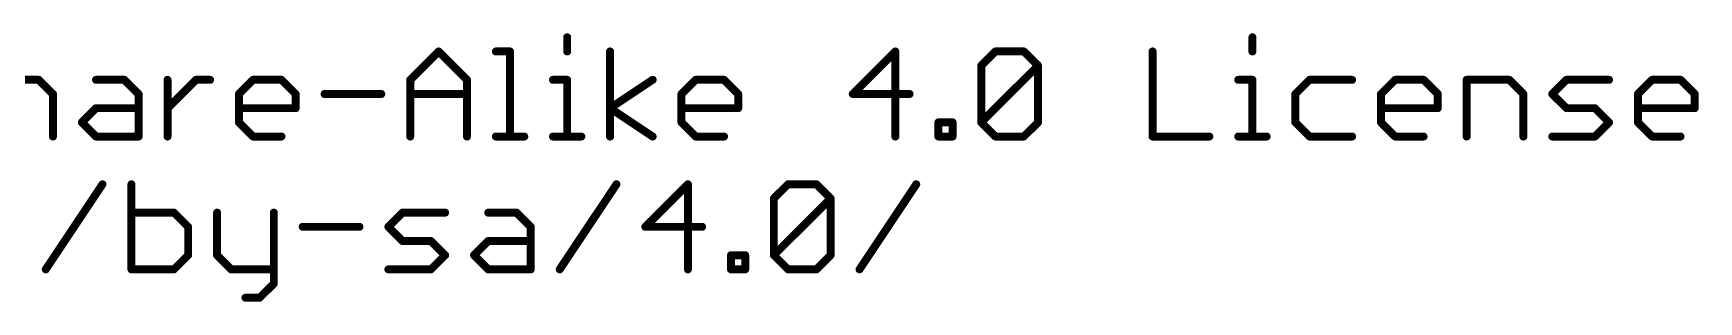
# Model space of a CAD drawing. Extents: x -32 to 75, y -23 to 37.
# Drawn here: x 43.53 to 75.36, y -18.32 to -13.19 of the extents above; entities that cross this region are included whole.
import ezdxf

# ---------------------------------------------------------------- set-up
doc = ezdxf.new("R2010")
doc.units = 0
doc.layers.add('51', color=53, linetype='CONTINUOUS')

msp = doc.modelspace()

# ---------------------------------------------------------------- linework, layer by layer
at = {"layer": '51', "const_width": 0.1524}
for points in [[(53.7295, -13.2656), (53.7295, -13.5368)], [(66.8267, -13.2656), (66.8267, -13.5368)], [(50.7297, -14.0791), (51.2721, -13.5368)], [(51.2721, -13.5368), (51.8144, -14.0791)], [(52.3669, -13.5368), (52.638, -13.5368)], [(52.638, -13.5368), (52.638, -15.1638)], [(54.5498, -15.1638), (54.5498, -13.5368)], [(60.0019, -13.5368), (59.1884, -14.3503)], [(60.0019, -15.1638), (60.0019, -13.5368)], [(61.6441, -13.808), (61.9153, -13.5368)], [(61.9153, -13.5368), (62.4576, -13.5368)], [(62.4576, -13.5368), (62.7288, -13.808)], [(64.9184, -13.5368), (64.9184, -15.1638)], [(43.088, -14.0791), (43.6303, -14.0791)], [(43.6303, -14.0791), (43.9015, -14.3503)], [(44.7251, -14.0791), (45.2675, -14.0791)], [(45.2675, -14.0791), (45.5386, -14.3503)], [(46.0911, -15.1638), (46.0911, -14.0791)], [(46.0911, -14.6215), (46.6335, -14.0791)], [(46.6335, -14.0791), (46.9046, -14.0791)], [(47.4554, -14.3503), (47.7266, -14.0791)], [(47.7266, -14.0791), (48.2689, -14.0791)], [(48.2689, -14.0791), (48.5401, -14.3503)], [(50.7297, -15.1638), (50.7297, -14.0791)], [(51.8144, -14.0791), (51.8144, -15.1638)], [(53.4583, -14.0791), (53.7295, -14.0791)], [(53.7295, -14.0791), (53.7295, -15.1638)], [(54.5498, -14.6215), (55.3633, -14.0791)], [(55.9141, -14.3503), (56.1852, -14.0791)], [(56.1852, -14.0791), (56.7276, -14.0791)], [(56.7276, -14.0791), (56.9987, -14.3503)], [(61.6441, -14.8926), (61.6441, -13.808)], [(61.6441, -14.8926), (62.7288, -13.808)], [(62.7288, -13.808), (62.7288, -14.8926)], [(66.5556, -14.0791), (66.8267, -14.0791)], [(66.8267, -14.0791), (66.8267, -15.1638)], [(67.9182, -14.0791), (67.647, -14.3503)], [(68.7317, -14.0791), (67.9182, -14.0791)], [(69.2842, -14.3503), (69.5553, -14.0791)], [(69.5553, -14.0791), (70.0977, -14.0791)], [(70.0977, -14.0791), (70.3688, -14.3503)], [(70.9213, -15.1638), (70.9213, -14.0791)], [(70.9213, -14.0791), (71.7348, -14.0791)], [(71.7348, -14.0791), (72.006, -14.3503)], [(72.5585, -14.3503), (72.8296, -14.0791)], [(72.8296, -14.0791), (73.6431, -14.0791)], [(74.1956, -14.3503), (74.4668, -14.0791)], [(74.4668, -14.0791), (75.0091, -14.0791)], [(75.0091, -14.0791), (75.2803, -14.3503)], [(43.9015, -14.3503), (43.9015, -15.1638)], [(45.5386, -14.3503), (45.5386, -15.1638)], [(47.4554, -14.8926), (47.4554, -14.3503)], [(48.5401, -14.3503), (48.5401, -14.6215)], [(49.0926, -14.3503), (50.1772, -14.3503)], [(50.7297, -14.3503), (51.8144, -14.3503)], [(55.9141, -14.8926), (55.9141, -14.3503)], [(56.9987, -14.3503), (56.9987, -14.6215)], [(59.1884, -14.3503), (60.273, -14.3503)], [(67.647, -14.3503), (67.647, -14.8926)], [(69.2842, -14.8926), (69.2842, -14.3503)], [(70.3688, -14.3503), (70.3688, -14.6215)], [(72.006, -14.3503), (72.006, -15.1638)], [(72.8296, -14.6215), (72.5585, -14.3503)], [(74.1956, -14.8926), (74.1956, -14.3503)], [(75.2803, -14.3503), (75.2803, -14.6215)], [(44.454, -14.8926), (44.7251, -14.6215)], [(44.7251, -14.6215), (45.5386, -14.6215)], [(48.5401, -14.6215), (47.4554, -14.6215)], [(55.3633, -15.1638), (54.5498, -14.6215)], [(56.9987, -14.6215), (55.9141, -14.6215)], [(70.3688, -14.6215), (69.2842, -14.6215)], [(73.372, -14.6215), (72.8296, -14.6215)], [(73.6431, -14.8926), (73.372, -14.6215)], [(75.2803, -14.6215), (74.1956, -14.6215)], [(44.7251, -15.1638), (44.454, -14.8926)], [(47.7266, -15.1638), (47.4554, -14.8926)], [(56.1852, -15.1638), (55.9141, -14.8926)], [(60.8255, -15.1638), (60.8255, -14.8926)], [(60.8255, -14.8926), (61.0967, -14.8926)], [(61.0967, -14.8926), (61.0967, -15.1638)], [(61.9153, -15.1638), (61.6441, -14.8926)], [(62.7288, -14.8926), (62.4576, -15.1638)], [(67.647, -14.8926), (67.9182, -15.1638)], [(69.5553, -15.1638), (69.2842, -14.8926)], [(73.372, -15.1638), (73.6431, -14.8926)], [(74.4668, -15.1638), (74.1956, -14.8926)], [(45.5386, -15.1638), (44.7251, -15.1638)], [(48.2689, -15.1638), (47.7266, -15.1638)], [(52.3669, -15.1638), (52.9092, -15.1638)], [(53.4583, -15.1638), (54.0007, -15.1638)], [(56.7276, -15.1638), (56.1852, -15.1638)], [(61.0967, -15.1638), (60.8255, -15.1638)], [(62.4576, -15.1638), (61.9153, -15.1638)], [(64.9184, -15.1638), (66.0031, -15.1638)], [(66.5556, -15.1638), (67.0979, -15.1638)], [(67.9182, -15.1638), (68.7317, -15.1638)], [(70.0977, -15.1638), (69.5553, -15.1638)], [(72.5585, -15.1638), (73.372, -15.1638)], [(75.0091, -15.1638), (74.4668, -15.1638)], [(43.7638, -17.7038), (44.8485, -16.0768)], [(45.401, -16.0768), (45.401, -17.7038)], [(53.5867, -17.7038), (54.6714, -16.0768)], [(56.0374, -16.0768), (55.2239, -16.8903)], [(56.0374, -17.7038), (56.0374, -16.0768)], [(57.6796, -16.348), (57.9508, -16.0768)], [(57.9508, -16.0768), (58.4931, -16.0768)], [(58.4931, -16.0768), (58.7643, -16.348)], [(59.3168, -17.7038), (60.4014, -16.0768)], [(46.2144, -16.6191), (45.401, -16.6191)], [(46.4856, -16.8903), (46.2144, -16.6191)], [(47.0381, -16.6191), (47.0381, -17.4326)], [(48.1228, -16.6191), (48.1228, -17.975)], [(50.3124, -16.8903), (50.5836, -16.6191)], [(50.5836, -16.6191), (51.3971, -16.6191)], [(52.2207, -16.6191), (52.7631, -16.6191)], [(52.7631, -16.6191), (53.0342, -16.8903)], [(57.6796, -17.4326), (57.6796, -16.348)], [(57.6796, -17.4326), (58.7643, -16.348)], [(58.7643, -16.348), (58.7643, -17.4326)], [(46.4856, -17.4326), (46.4856, -16.8903)], [(48.6753, -16.8903), (49.7599, -16.8903)], [(50.5836, -17.1615), (50.3124, -16.8903)], [(53.0342, -16.8903), (53.0342, -17.7038)], [(55.2239, -16.8903), (56.3085, -16.8903)], [(51.1259, -17.1615), (50.5836, -17.1615)], [(51.3971, -17.4326), (51.1259, -17.1615)], [(51.9496, -17.4326), (52.2207, -17.1615)], [(52.2207, -17.1615), (53.0342, -17.1615)], [(46.2144, -17.7038), (46.4856, -17.4326)], [(47.0381, -17.4326), (47.3093, -17.7038)], [(51.1259, -17.7038), (51.3971, -17.4326)], [(52.2207, -17.7038), (51.9496, -17.4326)], [(56.861, -17.7038), (56.861, -17.4326)], [(56.861, -17.4326), (57.1322, -17.4326)], [(57.1322, -17.4326), (57.1322, -17.7038)], [(57.9508, -17.7038), (57.6796, -17.4326)], [(58.7643, -17.4326), (58.4931, -17.7038)], [(45.401, -17.7038), (46.2144, -17.7038)], [(47.3093, -17.7038), (48.1228, -17.7038)], [(50.3124, -17.7038), (51.1259, -17.7038)], [(53.0342, -17.7038), (52.2207, -17.7038)], [(57.1322, -17.7038), (56.861, -17.7038)], [(58.4931, -17.7038), (57.9508, -17.7038)], [(48.1228, -17.975), (47.8516, -18.2461)], [(47.8516, -18.2461), (47.5804, -18.2461)]]:
    msp.add_lwpolyline(points, dxfattribs=at)
at = {"layer": '51', "const_width": 0.0762}
for points in [[(53.7676, -13.2656, 1), (53.6914, -13.2656)], [(66.8648, -13.2656, 1), (66.7886, -13.2656)], [(51.299, -13.5099, 1), (51.2451, -13.5638)], [(51.299, -13.5638, 1), (51.2451, -13.5099)], [(52.3669, -13.4987, 1), (52.3669, -13.5749)], [(52.6761, -13.5368, 1), (52.5999, -13.5368)], [(52.638, -13.5749, 1), (52.638, -13.4987)], [(53.6914, -13.5368, 1), (53.7676, -13.5368)], [(54.5879, -13.5368, 1), (54.5117, -13.5368)], [(60.04, -13.5368, 1), (59.9638, -13.5368)], [(60.0288, -13.5638, 1), (59.9749, -13.5099)], [(61.9153, -13.4987, 1), (61.9153, -13.5749)], [(61.9422, -13.5638, 1), (61.8883, -13.5099)], [(62.4845, -13.5099, 1), (62.4307, -13.5638)], [(62.4576, -13.5749, 1), (62.4576, -13.4987)], [(64.9565, -13.5368, 1), (64.8803, -13.5368)], [(66.7886, -13.5368, 1), (66.8648, -13.5368)], [(43.6572, -14.0522, 1), (43.6034, -14.1061)], [(43.6303, -14.1172, 1), (43.6303, -14.041)], [(44.7251, -14.041, 1), (44.7251, -14.1172)], [(45.2944, -14.0522, 1), (45.2405, -14.1061)], [(45.2675, -14.1172, 1), (45.2675, -14.041)], [(46.1292, -14.0791, 1), (46.053, -14.0791)], [(46.6335, -14.041, 1), (46.6335, -14.1172)], [(46.6604, -14.1061, 1), (46.6065, -14.0522)], [(46.9046, -14.1172, 1), (46.9046, -14.041)], [(47.7266, -14.041, 1), (47.7266, -14.1172)], [(47.7535, -14.1061, 1), (47.6996, -14.0522)], [(48.2959, -14.0522, 1), (48.242, -14.1061)], [(48.2689, -14.1172, 1), (48.2689, -14.041)], [(50.7678, -14.0791, 1), (50.6916, -14.0791)], [(51.8525, -14.0791, 1), (51.7763, -14.0791)], [(53.4583, -14.041, 1), (53.4583, -14.1172)], [(53.7676, -14.0791, 1), (53.6914, -14.0791)], [(53.7295, -14.1172, 1), (53.7295, -14.041)], [(55.3844, -14.1108, 1), (55.3421, -14.0474)], [(56.1852, -14.041, 1), (56.1852, -14.1172)], [(56.2122, -14.1061, 1), (56.1583, -14.0522)], [(56.7545, -14.0522, 1), (56.7006, -14.1061)], [(56.7276, -14.1172, 1), (56.7276, -14.041)], [(61.6822, -13.808, 1), (61.606, -13.808)], [(61.6172, -13.781, 1), (61.671, -13.8349)], [(62.7669, -13.808, 1), (62.6907, -13.808)], [(62.7557, -13.8349, 1), (62.7018, -13.781)], [(62.7018, -13.8349, 1), (62.7557, -13.781)], [(66.5556, -14.041, 1), (66.5556, -14.1172)], [(66.8648, -14.0791, 1), (66.7886, -14.0791)], [(66.8267, -14.1172, 1), (66.8267, -14.041)], [(67.9182, -14.041, 1), (67.9182, -14.1172)], [(67.9451, -14.1061, 1), (67.8912, -14.0522)], [(68.7317, -14.1172, 1), (68.7317, -14.041)], [(69.5553, -14.041, 1), (69.5553, -14.1172)], [(69.5823, -14.1061, 1), (69.5284, -14.0522)], [(70.1246, -14.0522, 1), (70.0707, -14.1061)], [(70.0977, -14.1172, 1), (70.0977, -14.041)], [(70.9594, -14.0791, 1), (70.8832, -14.0791)], [(70.9213, -14.041, 1), (70.9213, -14.1172)], [(71.7618, -14.0522, 1), (71.7079, -14.1061)], [(71.7348, -14.1172, 1), (71.7348, -14.041)], [(72.8296, -14.041, 1), (72.8296, -14.1172)], [(72.8566, -14.1061, 1), (72.8027, -14.0522)], [(73.6431, -14.1172, 1), (73.6431, -14.041)], [(74.4668, -14.041, 1), (74.4668, -14.1172)], [(74.4937, -14.1061, 1), (74.4399, -14.0522)], [(75.0361, -14.0522, 1), (74.9822, -14.1061)], [(75.0091, -14.1172, 1), (75.0091, -14.041)], [(43.9396, -14.3503, 1), (43.8634, -14.3503)], [(43.8745, -14.3772, 1), (43.9284, -14.3234)], [(45.5767, -14.3503, 1), (45.5005, -14.3503)], [(45.5117, -14.3772, 1), (45.5656, -14.3234)], [(47.4935, -14.3503, 1), (47.4173, -14.3503)], [(47.4285, -14.3234, 1), (47.4824, -14.3772)], [(48.5782, -14.3503, 1), (48.502, -14.3503)], [(48.5131, -14.3772, 1), (48.567, -14.3234)], [(49.0926, -14.3122, 1), (49.0926, -14.3884)], [(50.1772, -14.3884, 1), (50.1772, -14.3122)], [(50.7028, -14.0522, 1), (50.7567, -14.1061)], [(50.7297, -14.3122, 1), (50.7297, -14.3884)], [(51.7874, -14.1061, 1), (51.8413, -14.0522)], [(51.8144, -14.3884, 1), (51.8144, -14.3122)], [(55.9522, -14.3503, 1), (55.876, -14.3503)], [(55.8871, -14.3234, 1), (55.941, -14.3772)], [(57.0368, -14.3503, 1), (56.9606, -14.3503)], [(56.9718, -14.3772, 1), (57.0257, -14.3234)], [(59.1884, -14.3122, 1), (59.1884, -14.3884)], [(59.1614, -14.3234, 1), (59.2153, -14.3772)], [(60.273, -14.3884, 1), (60.273, -14.3122)], [(67.6851, -14.3503, 1), (67.6089, -14.3503)], [(67.6201, -14.3234, 1), (67.674, -14.3772)], [(69.3223, -14.3503, 1), (69.2461, -14.3503)], [(69.2572, -14.3234, 1), (69.3111, -14.3772)], [(70.4069, -14.3503, 1), (70.3307, -14.3503)], [(70.3419, -14.3772, 1), (70.3958, -14.3234)], [(72.0441, -14.3503, 1), (71.9679, -14.3503)], [(71.979, -14.3772, 1), (72.0329, -14.3234)], [(72.5854, -14.3234, 1), (72.5315, -14.3772)], [(72.5315, -14.3234, 1), (72.5854, -14.3772)], [(74.2337, -14.3503, 1), (74.1575, -14.3503)], [(74.1687, -14.3234, 1), (74.2226, -14.3772)], [(75.3184, -14.3503, 1), (75.2422, -14.3503)], [(75.2534, -14.3772, 1), (75.3072, -14.3234)], [(44.7251, -14.5834, 1), (44.7251, -14.6596)], [(44.7521, -14.6484, 1), (44.6982, -14.5945)], [(45.5386, -14.6596, 1), (45.5386, -14.5834)], [(46.0642, -14.5945, 1), (46.1181, -14.6484)], [(47.4554, -14.5834, 1), (47.4554, -14.6596)], [(48.502, -14.6215, 1), (48.5782, -14.6215)], [(48.5401, -14.6596, 1), (48.5401, -14.5834)], [(54.5709, -14.5898, 1), (54.5286, -14.6532)], [(54.5286, -14.5898, 1), (54.5709, -14.6532)], [(55.9141, -14.5834, 1), (55.9141, -14.6596)], [(56.9606, -14.6215, 1), (57.0368, -14.6215)], [(56.9987, -14.6596, 1), (56.9987, -14.5834)], [(69.2842, -14.5834, 1), (69.2842, -14.6596)], [(70.3307, -14.6215, 1), (70.4069, -14.6215)], [(70.3688, -14.6596, 1), (70.3688, -14.5834)], [(72.8296, -14.5834, 1), (72.8296, -14.6596)], [(72.8027, -14.6484, 1), (72.8566, -14.5945)], [(73.3989, -14.5945, 1), (73.345, -14.6484)], [(73.372, -14.6596, 1), (73.372, -14.5834)], [(74.1956, -14.5834, 1), (74.1956, -14.6596)], [(75.2422, -14.6215, 1), (75.3184, -14.6215)], [(75.2803, -14.6596, 1), (75.2803, -14.5834)], [(44.4809, -14.8657, 1), (44.427, -14.9196)], [(44.427, -14.8657, 1), (44.4809, -14.9196)], [(47.4824, -14.8657, 1), (47.4285, -14.9196)], [(47.4173, -14.8926, 1), (47.4935, -14.8926)], [(55.941, -14.8657, 1), (55.8871, -14.9196)], [(55.876, -14.8926, 1), (55.9522, -14.8926)], [(60.8636, -14.8926, 1), (60.7874, -14.8926)], [(60.8255, -14.8545, 1), (60.8255, -14.9307)], [(61.1348, -14.8926, 1), (61.0586, -14.8926)], [(61.0967, -14.9307, 1), (61.0967, -14.8545)], [(61.671, -14.8657, 1), (61.6172, -14.9196)], [(61.6172, -14.8657, 1), (61.671, -14.9196)], [(61.606, -14.8926, 1), (61.6822, -14.8926)], [(62.6907, -14.8926, 1), (62.7669, -14.8926)], [(62.7557, -14.9196, 1), (62.7018, -14.8657)], [(67.674, -14.8657, 1), (67.6201, -14.9196)], [(67.6089, -14.8926, 1), (67.6851, -14.8926)], [(69.3111, -14.8657, 1), (69.2572, -14.9196)], [(69.2461, -14.8926, 1), (69.3223, -14.8926)], [(73.6701, -14.9196, 1), (73.6162, -14.8657)], [(73.6162, -14.9196, 1), (73.6701, -14.8657)], [(74.2226, -14.8657, 1), (74.1687, -14.9196)], [(74.1575, -14.8926, 1), (74.2337, -14.8926)], [(43.8634, -15.1638, 1), (43.9396, -15.1638)], [(44.7251, -15.1257, 1), (44.7251, -15.2019)], [(44.6982, -15.1907, 1), (44.7521, -15.1369)], [(45.5005, -15.1638, 1), (45.5767, -15.1638)], [(45.5386, -15.2019, 1), (45.5386, -15.1257)], [(46.053, -15.1638, 1), (46.1292, -15.1638)], [(47.7266, -15.1257, 1), (47.7266, -15.2019)], [(47.6996, -15.1907, 1), (47.7535, -15.1369)], [(48.2689, -15.2019, 1), (48.2689, -15.1257)], [(50.6916, -15.1638, 1), (50.7678, -15.1638)], [(51.7763, -15.1638, 1), (51.8525, -15.1638)], [(52.3669, -15.1257, 1), (52.3669, -15.2019)], [(52.5999, -15.1638, 1), (52.6761, -15.1638)], [(52.9092, -15.2019, 1), (52.9092, -15.1257)], [(53.4583, -15.1257, 1), (53.4583, -15.2019)], [(53.6914, -15.1638, 1), (53.7676, -15.1638)], [(54.0007, -15.2019, 1), (54.0007, -15.1257)], [(54.5117, -15.1638, 1), (54.5879, -15.1638)], [(55.3421, -15.1955, 1), (55.3844, -15.1321)], [(56.1852, -15.1257, 1), (56.1852, -15.2019)], [(56.1583, -15.1907, 1), (56.2122, -15.1369)], [(56.7276, -15.2019, 1), (56.7276, -15.1257)], [(59.9638, -15.1638, 1), (60.04, -15.1638)], [(60.8255, -15.1257, 1), (60.8255, -15.2019)], [(60.7874, -15.1638, 1), (60.8636, -15.1638)], [(61.0586, -15.1638, 1), (61.1348, -15.1638)], [(61.0967, -15.2019, 1), (61.0967, -15.1257)], [(61.9153, -15.1257, 1), (61.9153, -15.2019)], [(61.8883, -15.1907, 1), (61.9422, -15.1369)], [(62.4307, -15.1369, 1), (62.4845, -15.1907)], [(62.4576, -15.2019, 1), (62.4576, -15.1257)], [(64.9184, -15.1257, 1), (64.9184, -15.2019)], [(64.8803, -15.1638, 1), (64.9565, -15.1638)], [(66.0031, -15.2019, 1), (66.0031, -15.1257)], [(66.5556, -15.1257, 1), (66.5556, -15.2019)], [(66.7886, -15.1638, 1), (66.8648, -15.1638)], [(67.0979, -15.2019, 1), (67.0979, -15.1257)], [(67.9182, -15.1257, 1), (67.9182, -15.2019)], [(67.8912, -15.1907, 1), (67.9451, -15.1369)], [(68.7317, -15.2019, 1), (68.7317, -15.1257)], [(69.5553, -15.1257, 1), (69.5553, -15.2019)], [(69.5284, -15.1907, 1), (69.5823, -15.1369)], [(70.0977, -15.2019, 1), (70.0977, -15.1257)], [(70.8832, -15.1638, 1), (70.9594, -15.1638)], [(71.9679, -15.1638, 1), (72.0441, -15.1638)], [(72.5585, -15.1257, 1), (72.5585, -15.2019)], [(73.345, -15.1369, 1), (73.3989, -15.1907)], [(73.372, -15.2019, 1), (73.372, -15.1257)], [(74.4668, -15.1257, 1), (74.4668, -15.2019)], [(74.4399, -15.1907, 1), (74.4937, -15.1369)], [(75.0091, -15.2019, 1), (75.0091, -15.1257)], [(44.8802, -16.0979, 1), (44.8168, -16.0557)], [(45.4391, -16.0768, 1), (45.3629, -16.0768)], [(54.7031, -16.0979, 1), (54.6397, -16.0557)], [(56.0755, -16.0768, 1), (55.9993, -16.0768)], [(56.0643, -16.1038, 1), (56.0104, -16.0499)], [(57.9508, -16.0387, 1), (57.9508, -16.1149)], [(57.9777, -16.1038, 1), (57.9238, -16.0499)], [(58.5201, -16.0499, 1), (58.4662, -16.1038)], [(58.4931, -16.1149, 1), (58.4931, -16.0387)], [(60.4331, -16.0979, 1), (60.3697, -16.0557)], [(45.401, -16.581, 1), (45.401, -16.6572)], [(46.2414, -16.5922, 1), (46.1875, -16.6461)], [(46.2144, -16.6572, 1), (46.2144, -16.581)], [(47.0762, -16.6191, 1), (47, -16.6191)], [(48.1609, -16.6191, 1), (48.0847, -16.6191)], [(50.5836, -16.581, 1), (50.5836, -16.6572)], [(50.6105, -16.6461, 1), (50.5566, -16.5922)], [(51.3971, -16.6572, 1), (51.3971, -16.581)], [(52.2207, -16.581, 1), (52.2207, -16.6572)], [(52.79, -16.5922, 1), (52.7361, -16.6461)], [(52.7631, -16.6572, 1), (52.7631, -16.581)], [(57.7177, -16.348, 1), (57.6415, -16.348)], [(57.6527, -16.321, 1), (57.7066, -16.3749)], [(58.8024, -16.348, 1), (58.7262, -16.348)], [(58.7912, -16.3749, 1), (58.7373, -16.321)], [(58.7373, -16.3749, 1), (58.7912, -16.321)], [(46.5237, -16.8903, 1), (46.4475, -16.8903)], [(46.4587, -16.9172, 1), (46.5126, -16.8634)], [(48.6753, -16.8522, 1), (48.6753, -16.9284)], [(49.7599, -16.9284, 1), (49.7599, -16.8522)], [(50.3394, -16.8634, 1), (50.2855, -16.9172)], [(50.2855, -16.8634, 1), (50.3394, -16.9172)], [(53.0723, -16.8903, 1), (52.9961, -16.8903)], [(53.0073, -16.9172, 1), (53.0612, -16.8634)], [(55.2239, -16.8522, 1), (55.2239, -16.9284)], [(55.1969, -16.8634, 1), (55.2508, -16.9172)], [(56.3085, -16.9284, 1), (56.3085, -16.8522)], [(50.5836, -17.1234, 1), (50.5836, -17.1996)], [(50.5566, -17.1884, 1), (50.6105, -17.1345)], [(51.1529, -17.1345, 1), (51.099, -17.1884)], [(51.1259, -17.1996, 1), (51.1259, -17.1234)], [(52.2207, -17.1234, 1), (52.2207, -17.1996)], [(52.2477, -17.1884, 1), (52.1938, -17.1345)], [(53.0342, -17.1996, 1), (53.0342, -17.1234)], [(46.4475, -17.4326, 1), (46.5237, -17.4326)], [(46.5125, -17.4596, 1), (46.4587, -17.4057)], [(47.065, -17.4057, 1), (47.0112, -17.4596)], [(47, -17.4326, 1), (47.0762, -17.4326)], [(51.424, -17.4596, 1), (51.3701, -17.4057)], [(51.3701, -17.4596, 1), (51.424, -17.4057)], [(51.9765, -17.4057, 1), (51.9226, -17.4596)], [(51.9226, -17.4057, 1), (51.9765, -17.4596)], [(56.8991, -17.4326, 1), (56.8229, -17.4326)], [(56.861, -17.3945, 1), (56.861, -17.4707)], [(57.1703, -17.4326, 1), (57.0941, -17.4326)], [(57.1322, -17.4707, 1), (57.1322, -17.3945)], [(57.7066, -17.4057, 1), (57.6527, -17.4596)], [(57.6527, -17.4057, 1), (57.7066, -17.4596)], [(57.6415, -17.4326, 1), (57.7177, -17.4326)], [(58.7262, -17.4326, 1), (58.8024, -17.4326)], [(58.7912, -17.4596, 1), (58.7373, -17.4057)], [(43.7321, -17.6827, 1), (43.7955, -17.7249)], [(45.401, -17.6657, 1), (45.401, -17.7419)], [(45.3629, -17.7038, 1), (45.4391, -17.7038)], [(46.1875, -17.6769, 1), (46.2414, -17.7307)], [(46.2144, -17.7419, 1), (46.2144, -17.6657)], [(47.3093, -17.6657, 1), (47.3093, -17.7419)], [(47.2823, -17.7307, 1), (47.3362, -17.6769)], [(48.1228, -17.7419, 1), (48.1228, -17.6657)], [(50.3124, -17.6657, 1), (50.3124, -17.7419)], [(51.099, -17.6769, 1), (51.1529, -17.7307)], [(51.1259, -17.7419, 1), (51.1259, -17.6657)], [(52.2207, -17.6657, 1), (52.2207, -17.7419)], [(52.1938, -17.7307, 1), (52.2477, -17.6769)], [(52.9961, -17.7038, 1), (53.0723, -17.7038)], [(53.0342, -17.7419, 1), (53.0342, -17.6657)], [(53.555, -17.6827, 1), (53.6184, -17.7249)], [(55.9993, -17.7038, 1), (56.0755, -17.7038)], [(56.861, -17.6657, 1), (56.861, -17.7419)], [(56.8229, -17.7038, 1), (56.8991, -17.7038)], [(57.0941, -17.7038, 1), (57.1703, -17.7038)], [(57.1322, -17.7419, 1), (57.1322, -17.6657)], [(57.9508, -17.6657, 1), (57.9508, -17.7419)], [(57.9238, -17.7307, 1), (57.9777, -17.6769)], [(58.4662, -17.6769, 1), (58.5201, -17.7307)], [(58.4931, -17.7419, 1), (58.4931, -17.6657)], [(59.2851, -17.6827, 1), (59.3485, -17.7249)], [(48.0847, -17.975, 1), (48.1609, -17.975)], [(48.1497, -18.0019, 1), (48.0958, -17.948)], [(47.5804, -18.208, 1), (47.5804, -18.2842)], [(47.8247, -18.2192, 1), (47.8785, -18.2731)], [(47.8516, -18.2842, 1), (47.8516, -18.208)]]:
    msp.add_lwpolyline(points, format="xyb", dxfattribs=at)

doc.saveas('drawing.dxf')
